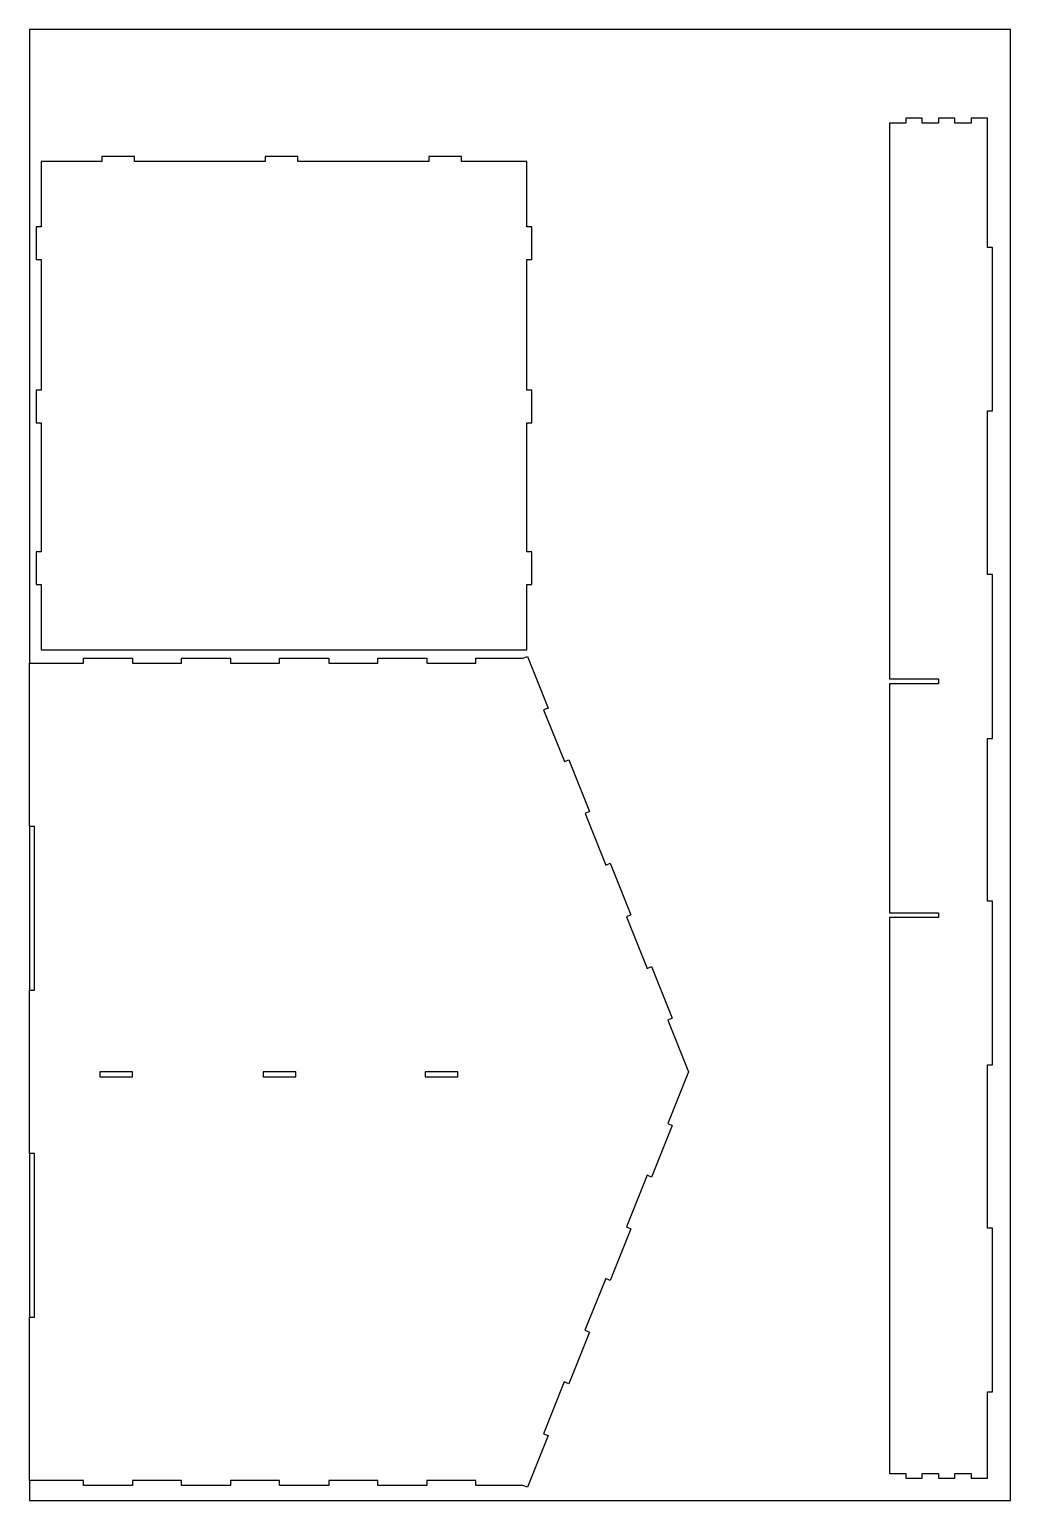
# Model space of a CAD drawing. Extents: x -244 to 356, y -369 to 531.
import ezdxf

# ---------------------------------------------------------------- set-up
doc = ezdxf.new("R2010")
doc.units = 0

msp = doc.modelspace()

# ---------------------------------------------------------------- linework, layer by layer
at = {"layer": 'Calque 1', "color": 4}
for p, q in [((355.977735, 531.18375), (-244.022256, 531.18375)), ((-244.020157, 531.18375), (-244.020157, 143.478172)), ((355.977735, -368.816183), (355.977735, 531.18375)), ((291.880854, 473.806152), (281.880872, 473.806152)), ((281.880872, 473.806152), (281.880872, 133.819371)), ((301.880863, 476.806151), (291.880854, 476.806151)), ((291.880854, 476.806151), (291.880854, 473.806152)), ((301.880863, 473.806152), (301.880863, 476.806151)), ((311.880871, 473.806152), (301.880863, 473.806152)), ((321.880851, 476.806151), (311.880871, 476.806151)), ((311.880871, 476.806151), (311.880871, 473.806152)), ((321.880851, 473.806152), (321.880851, 476.806151)), ((331.880859, 473.806152), (321.880851, 473.806152)), ((341.880867, 476.806151), (331.880859, 476.806151)), ((331.880859, 476.806151), (331.880859, 473.806152)), ((341.880867, 397.80616), (341.880867, 476.806151)), ((-199.818255, 450.435756), (-236.818255, 450.435756)), ((-236.818255, 450.435756), (-236.818255, 410.435757)), ((-179.818253, 453.435755), (-199.818255, 453.435755)), ((-199.818255, 453.435755), (-199.818255, 450.435756)), ((-179.818253, 450.435756), (-179.818253, 453.435755)), ((-99.818255, 450.435756), (-179.818253, 450.435756)), ((-86.818253, 453.435755), (-99.818255, 453.435755)), ((-99.818255, 453.435755), (-99.818255, 450.435756)), ((-79.818253, 453.435755), (-86.818253, 453.435755)), ((-79.818253, 450.435756), (-79.818253, 453.435755)), ((0.181746, 450.435756), (-79.818253, 450.435756)), ((3.181746, 453.435755), (0.181746, 453.435755)), ((0.181746, 453.435755), (0.181746, 450.435756)), ((20.181748, 453.435755), (3.181746, 453.435755)), ((20.181748, 450.435756), (20.181748, 453.435755)), ((60.181752, 450.435756), (20.181748, 450.435756)), ((60.181752, 410.435757), (60.181752, 450.435756)), ((-236.818255, 410.435757), (-239.818254, 410.435757)), ((-239.818254, 410.435757), (-239.818254, 390.43576)), ((63.181746, 410.435757), (60.181752, 410.435757)), ((63.181746, 390.43576), (63.181746, 410.435757)), ((344.880861, 397.80616), (341.880867, 397.80616)), ((344.880861, 297.806169), (344.880861, 397.80616)), ((-239.818254, 390.43576), (-236.818255, 390.43576)), ((-236.818255, 390.43576), (-236.818255, 310.435765)), ((60.181752, 310.435765), (60.181752, 390.43576)), ((60.181752, 390.43576), (63.181746, 390.43576)), ((-236.818255, 310.435765), (-239.818254, 310.435765)), ((-239.818254, 310.435765), (-239.818254, 290.461067)), ((63.181746, 310.435765), (60.181752, 310.435765)), ((63.181746, 290.461067), (63.181746, 310.435765)), ((341.880867, 197.806176), (341.880867, 297.806169)), ((341.880867, 297.806169), (344.880861, 297.806169)), ((-239.818254, 290.461067), (-236.818255, 290.461067)), ((-236.818255, 290.461067), (-236.818255, 211.63577)), ((60.181752, 211.63577), (60.181752, 290.461067)), ((60.181752, 290.461067), (63.181746, 290.461067)), ((-236.818255, 211.63577), (-239.818254, 211.63577)), ((-239.818254, 211.63577), (-239.818254, 191.635782)), ((63.181746, 211.63577), (60.181752, 211.63577)), ((63.181746, 191.635782), (63.181746, 211.63577)), ((-239.818254, 191.635782), (-236.818255, 191.635782)), ((-236.818255, 191.635782), (-236.818255, 151.635777)), ((60.181752, 151.635777), (60.181752, 191.635782)), ((60.181752, 191.635782), (63.181746, 191.635782)), ((344.880861, 197.806176), (341.880867, 197.806176)), ((344.880861, 97.358771), (344.880861, 197.806176)), ((-236.818255, 151.635777), (60.181752, 151.635777)), ((-211.018049, 143.478088), (-211.018049, 146.478082)), ((-211.018049, 146.478082), (-181.018047, 146.477969)), ((-181.018047, 146.477969), (-181.018047, 143.477975)), ((-151.018048, 143.477777), (-151.018048, 146.477771)), ((-151.018048, 146.477771), (-121.018049, 146.477687)), ((-121.018049, 146.477687), (-121.018049, 143.477693)), ((-91.01805, 143.47758), (-91.01805, 146.477574)), ((-91.01805, 146.477574), (-61.018047, 146.477489)), ((-61.018047, 146.477489), (-61.018047, 143.477467)), ((-31.018048, 143.477269), (-31.018048, 146.477291)), ((-31.018048, 146.477291), (-1.018049, 146.477179)), ((-1.018049, 146.477179), (-1.018049, 143.477185)), ((28.981953, 143.477072), (28.981953, 146.477066)), ((28.981953, 146.477066), (57.795056, 146.476981)), ((57.795056, 146.476981), (60.580561, 147.590969)), ((60.580561, 147.590969), (73.228745, 115.965993)), ((-244.018331, 43.478175), (-244.018048, 143.478172)), ((-244.018048, 143.478172), (-211.018049, 143.478088)), ((-181.018047, 143.477975), (-151.018048, 143.477777)), ((-121.018049, 143.477693), (-91.01805, 143.47758)), ((-61.018047, 143.477467), (-31.018048, 143.477269)), ((-1.018049, 143.477185), (28.981953, 143.477072)), ((281.880872, 133.819371), (311.880871, 133.819371)), ((311.880871, 130.806169), (281.880872, 130.806169)), ((281.880872, 130.806169), (281.880872, -9.193811)), ((311.880871, 133.819371), (311.880871, 130.806169)), ((73.228745, 115.965993), (70.443352, 114.851893)), ((70.443352, 114.851893), (83.091536, 83.226889)), ((341.880867, -2.193825), (341.880867, 97.358771)), ((341.880867, 97.358771), (344.880861, 97.358771)), ((83.091536, 83.226889), (85.877042, 84.340989)), ((85.877042, 84.340989), (98.525254, 52.715901)), ((98.525254, 52.715901), (95.739749, 51.6018)), ((95.739749, 51.6018), (108.388046, 19.976797)), ((-244.018455, 43.478175), (-244.018737, -56.5218)), ((-241.018331, 43.478175), (-244.018331, 43.478175)), ((-241.018613, -56.5218), (-241.018331, 43.478175)), ((108.388046, 19.976797), (111.173438, 21.090784)), ((111.173438, 21.090784), (123.82165, -10.534225)), ((344.880861, -2.193825), (341.880867, -2.193825)), ((344.880861, -102.193794), (344.880861, -2.193825)), ((123.82165, -10.534225), (121.036258, -11.648326)), ((121.036258, -11.648326), (133.684442, -43.273414)), ((281.880872, -9.193811), (311.880871, -9.193811)), ((281.880872, -12.207013), (281.880872, -352.193774)), ((311.880871, -12.207013), (281.880872, -12.207013)), ((311.880871, -9.193811), (311.880871, -12.207013)), ((133.684442, -43.273414), (136.469947, -42.159314)), ((136.469947, -42.159314), (149.118159, -73.784318)), ((-244.018895, -156.521798), (-244.018613, -56.5218)), ((-244.018613, -56.5218), (-241.018613, -56.5218)), ((149.118159, -73.784318), (146.332654, -74.898418)), ((146.332654, -74.898418), (158.980951, -106.523506)), ((-201.019054, -106.522011), (-201.019153, -109.522005)), ((-181.019055, -106.522095), (-201.019054, -106.522011)), ((-181.019154, -109.522118), (-181.019055, -106.522095)), ((-101.019054, -106.522406), (-101.019153, -109.5224)), ((-81.019055, -106.522519), (-101.019054, -106.522406)), ((-81.019153, -109.522513), (-81.019055, -106.522519)), ((-2.019054, -106.522519), (-2.019153, -109.522513)), ((17.980948, -106.522632), (-2.019054, -106.522519)), ((17.980847, -109.522626), (17.980948, -106.522632)), ((158.980951, -106.523506), (146.330142, -138.148397)), ((341.880867, -202.193792), (341.880867, -102.193794)), ((341.880867, -102.193794), (344.880861, -102.193794)), ((-201.019153, -109.522005), (-181.019154, -109.522118)), ((-101.019153, -109.5224), (-81.019153, -109.522513)), ((-2.019153, -109.522513), (17.980847, -109.522626)), ((149.115534, -139.262611), (136.464754, -170.887614)), ((146.330142, -138.148397), (149.115534, -139.262611)), ((-244.019253, -156.521798), (-244.019818, -256.521795)), ((-241.018895, -156.521798), (-244.018895, -156.521798)), ((-241.01946, -256.521795), (-241.018895, -156.521798)), ((133.679334, -169.773401), (121.028553, -201.398292)), ((136.464754, -170.887614), (133.679334, -169.773401)), ((123.813945, -202.512505), (111.163137, -234.137509)), ((121.028553, -201.398292), (123.813945, -202.512505)), ((344.880861, -202.193792), (341.880867, -202.193792)), ((344.880861, -302.193789), (344.880861, -202.193792)), ((108.377744, -233.023183), (95.726936, -264.648187)), ((111.163137, -234.137509), (108.377744, -233.023183)), ((-244.019742, -356.521793), (-244.019459, -256.521795)), ((-244.019459, -256.521795), (-241.01946, -256.521795)), ((98.512356, -265.7624), (85.861548, -297.387404)), ((95.726936, -264.648187), (98.512356, -265.7624)), ((83.076155, -296.273078), (70.425347, -327.898081)), ((85.861548, -297.387404), (83.076155, -296.273078)), ((341.880867, -355.193796), (341.880867, -302.193789)), ((341.880867, -302.193789), (344.880861, -302.193789)), ((73.210739, -329.012295), (60.559958, -360.637186)), ((70.425347, -327.898081), (73.210739, -329.012295)), ((-244.022256, -356.521793), (-244.022256, -368.816183)), ((-211.020149, -356.521878), (-244.020148, -356.521793)), ((-211.020149, -359.521872), (-211.020149, -356.521878)), ((-181.02015, -359.521984), (-211.020149, -359.521872)), ((-151.020148, -356.522188), (-181.02015, -356.52199)), ((-181.02015, -356.52199), (-181.02015, -359.521984)), ((-151.020148, -359.522182), (-151.020148, -356.522188)), ((-121.020149, -359.522295), (-151.020148, -359.522182)), ((-91.020149, -356.522386), (-121.020149, -356.522273)), ((-121.020149, -356.522273), (-121.020149, -359.522295)), ((-91.020149, -359.52238), (-91.020149, -356.522386)), ((-61.020147, -359.522492), (-91.020149, -359.52238)), ((-31.020148, -356.522696), (-61.020147, -356.522498)), ((-61.020147, -356.522498), (-61.020147, -359.522492)), ((-31.020148, -359.52269), (-31.020148, -356.522696)), ((-1.020148, -359.522775), (-31.020148, -359.52269)), ((28.979853, -356.522894), (-1.020148, -356.522781)), ((-1.020148, -356.522781), (-1.020148, -359.522775)), ((28.979853, -359.522888), (28.979853, -356.522894)), ((57.774538, -359.522972), (28.979853, -359.522888)), ((60.559958, -360.637186), (57.774538, -359.522972)), ((281.880872, -352.193774), (291.880854, -352.193774)), ((291.880854, -352.193774), (291.880854, -355.193796)), ((291.880854, -355.193796), (301.880863, -355.193796)), ((301.880863, -355.193796), (301.880863, -352.193774)), ((301.880863, -352.193774), (311.880871, -352.193774)), ((311.880871, -352.193774), (311.880871, -355.193796)), ((311.880871, -355.193796), (321.880851, -355.193796)), ((321.880851, -355.193796), (321.880851, -352.193774)), ((321.880851, -352.193774), (331.880859, -352.193774)), ((331.880859, -352.193774), (331.880859, -355.193796)), ((331.880859, -355.193796), (341.880867, -355.193796)), ((-244.022256, -368.816183), (355.977735, -368.816183))]:
    msp.add_line(p, q, dxfattribs=at)

doc.saveas('drawing.dxf')
